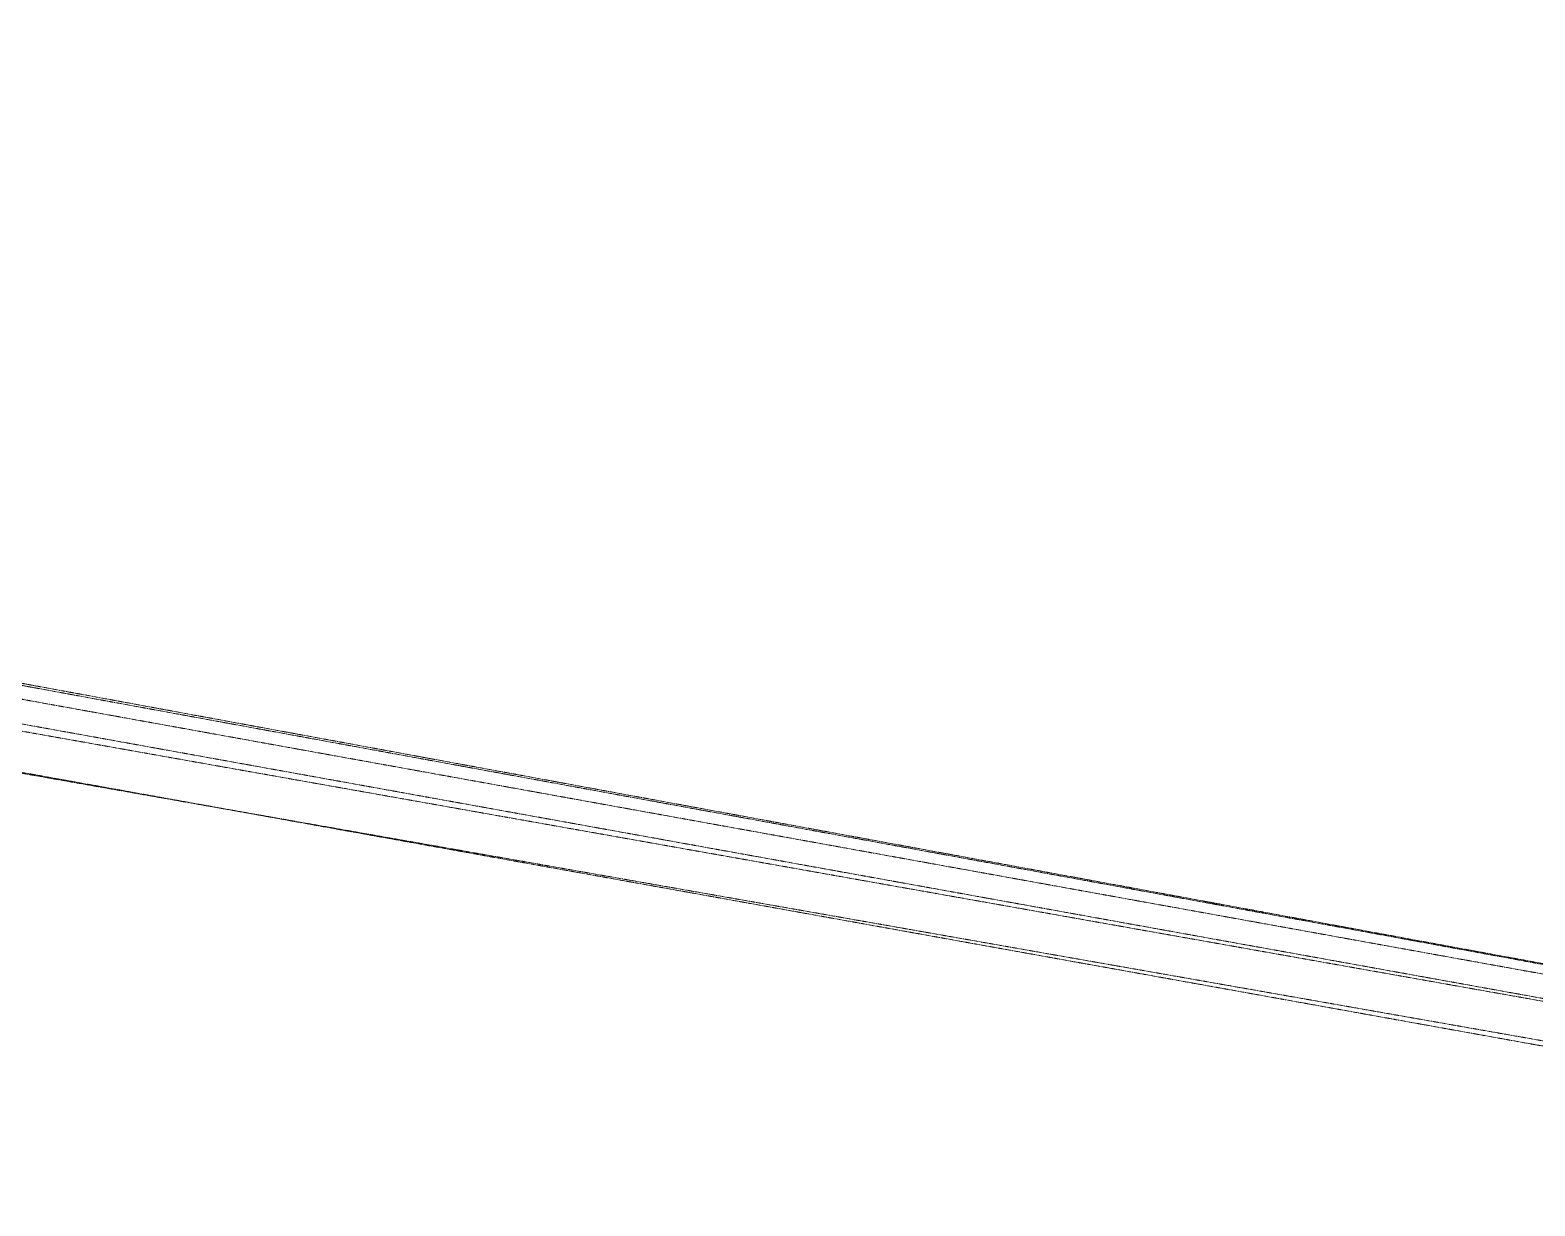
# Model space of a CAD drawing. Extents: x -77424 to 170509, y -26698 to 150000.
# Drawn here: x 59915 to 82277, y 42667 to 60140 of the extents above; entities that cross this region are included whole.
import ezdxf

# ---------------------------------------------------------------- set-up
doc = ezdxf.new("R2010")
doc.units = 0
doc.header["$LTSCALE"] = 3.5
doc.header["$MEASUREMENT"] = 0
doc.linetypes.add('PHANTOM', pattern=[2.5, 1.25, -0.25, 0.25, -0.25, 0.25, -0.25])
doc.layers.add('_REFERENCE', color=253, linetype='CONTINUOUS')

# ---------------------------------------------------------------- blocks, each defined once
blk = doc.blocks.new('ZPMC MAIN CRANE STOWED POSITION')
at = {"layer": '_REFERENCE', "linetype": 'PHANTOM', "lineweight": 15, "ltscale": 3}
for p, q in [((-6908, 43334), (82577, 26845)), ((82577, 26845), (-4349, 42788)), ((82724, 26355), (-7311, 42602)), ((-2906, 42184), (81451, 26945)), ((82184, 25885), (-4710, 41172)), ((-1628, 41332), (82724, 26355)), ((-3147, 41105), (81572, 25862))]:
    blk.add_line(p, q, dxfattribs=at)

msp = doc.modelspace()

# ---------------------------------------------------------------- block references
at = {"layer": '_REFERENCE'}
msp.add_blockref('ZPMC MAIN CRANE STOWED POSITION', (14022.6, 16805.4), dxfattribs=at)

doc.saveas('drawing.dxf')
